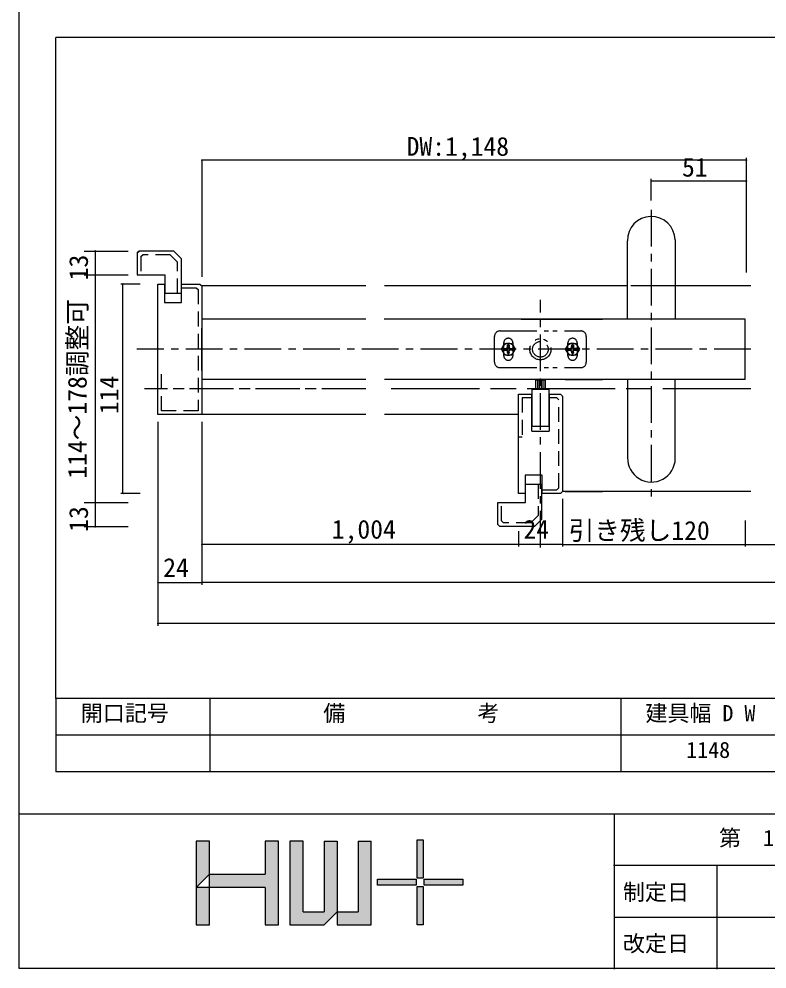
# Model space of a CAD drawing. Units: millimetres, scale not verified. Extents: x -800 to 800, y -554 to 554.
# Drawn here: x -800 to -392, y -554 to -37 of the extents above; entities that cross this region are included whole.
import ezdxf
from ezdxf.enums import TextEntityAlignment as Align

# ---------------------------------------------------------------- set-up
doc = ezdxf.new("R2010")
doc.units = ezdxf.units.MM
doc.header["$LTSCALE"] = 4
for name, pattern in [('CHAIN', [18.5, 12, -1.5, 3.5, -1.5]), ('CHAIN1', [8, 5, -1, 1, -1]), ('DOUBLE_CHAIN1', [8.8, 5, -1, 0.6, -0.6, 0.6, -1]), ('USER6', [9, 6, -0.75, 1.5, -0.75]), ('USER9', [3, 2, -1])]:
    doc.linetypes.add(name, pattern=pattern)
for name, color, linetype, lineweight in [('1-0', 7, 'Continuous', 25), ('1-3_0', 7, 'Continuous', 25), ('2-0', 7, 'Continuous', 25)]:
    doc.layers.add(name, color=color, linetype=linetype, lineweight=lineweight)
doc.styles.add('ＭＳ ゴシック', font='')
doc.styles.get('ＭＳ ゴシック').set_extended_font_data('MS Gothic')

msp = doc.modelspace()

# ---------------------------------------------------------------- linework, layer by layer
at = {"layer": '1-0'}
for p, q in [((152, -47.001), (-780, -47.001)), ((152, -47.001), (-780, -47.001)), ((-780, -407.001), (-780, -47.001)), ((152, -47.001), (-780, -47.001)), ((152, -47.001), (-780, -47.001)), ((-780, -407.001), (-780, -47.001)), ((152, -407.001), (-780, -407.001)), ((152, -407.001), (-780, -407.001)), ((152, -407.001), (-780, -407.001)), ((-475.67, -470), (-475.67, -554)), ((-475.67, -470.402), (-475.67, -554.402)), ((-419.67, -498.402), (-419.67, -554.402)), ((24.33, -526.402), (-475.67, -526.402))]:
    msp.add_line(p, q, dxfattribs=at)
at = {"layer": '1-3_0'}
for p, q in [((-780, -407), (-780, -447)), ((-696, -407), (-696, -447)), ((-472, -407), (-472, -447)), ((152, -427), (-780, -427)), ((152, -447), (-780, -447)), ((800, -470), (-800, -470)), ((-703.403, -484.7), (-703.403, -530.41)), ((-696.28, -484.7), (-703.403, -484.7)), ((-658.657, -484.7), (-665.78, -484.7)), ((-665.78, -484.7), (-665.78, -502.805)), ((-645.205, -484.7), (-652.328, -484.7)), ((-652.328, -484.7), (-652.328, -530.41)), ((-645.192, -523.158), (-645.192, -484.7)), ((-633.658, -484.708), (-626.549, -484.708)), ((-633.647, -484.7), (-633.647, -523.345)), ((-626.549, -484.709), (-626.549, -530.41)), ((-615.208, -484.709), (-608.02, -484.709)), ((-615.184, -484.709), (-615.184, -523.313)), ((-608.02, -530.41), (-608.02, -484.709)), ((800, -498), (-476, -498)), ((-703.403, -509.941), (-696.267, -502.805)), ((-696.267, -502.805), (-665.78, -502.805)), ((-665.78, -509.941), (-703.403, -509.941)), ((-652.328, -509.958), (-652.328, -510.358)), ((-645.192, -523.345), (-645.192, -509.731)), ((-645.192, -523.345), (-633.647, -523.345)), ((-633.647, -530.41), (-626.551, -523.313)), ((-626.549, -523.313), (-615.184, -523.313)), ((-652.328, -530.41), (-633.647, -530.41)), ((-626.549, -530.41), (-608.02, -530.41))]:
    msp.add_line(p, q, dxfattribs=at)
for points in [[(-800, -554), (800, -554), (800, 554), (-800, 554)], [(-582.986, -484.01), (-579.826, -484.01), (-579.826, -504.954), (-582.986, -504.954)], [(-604.674, -505.508), (-583.514, -505.508), (-583.514, -508.74), (-604.674, -508.74)], [(-579.298, -505.508), (-558.138, -505.508), (-558.138, -508.74), (-579.298, -508.74)], [(-582.986, -509.383), (-579.826, -509.383), (-579.826, -530.328), (-582.986, -530.328)]]:
    msp.add_lwpolyline(points, close=True, dxfattribs=at)
for points in [[(-703.403, -530.41), (-696.267, -530.41), (-696.267, -509.731), (-696.267, -484.7)], [(-665.78, -530.41), (-658.643, -530.41), (-658.643, -509.731), (-658.643, -484.7)], [(-665.78, -509.958), (-665.78, -510.358), (-665.78, -530.41)]]:
    msp.add_lwpolyline(points, dxfattribs=at)
at = {"layer": '1-3_0', "color": 134}
for points in [[(-703.403, -484.7), (-696.267, -484.7), (-703.403, -509.941), (-696.267, -502.805)], [(-665.78, -530.41), (-658.643, -530.41), (-658.657, -484.7)], [(-665.78, -530.41), (-658.657, -484.7), (-665.78, -484.7)], [(-645.205, -484.7), (-652.328, -484.7), (-652.328, -530.41)], [(-652.328, -530.41), (-645.192, -523.158), (-645.205, -484.7)], [(-626.551, -523.313), (-626.549, -484.709), (-633.647, -484.708)], [(-626.551, -523.313), (-633.647, -484.708), (-633.647, -523.345)], [(-608.02, -530.41), (-608.02, -484.709), (-615.184, -484.709)], [(-608.02, -530.41), (-615.184, -484.709), (-615.184, -523.313)], [(-582.986, -484.01), (-579.826, -484.01), (-582.986, -504.954), (-579.826, -504.954)], [(-696.267, -502.805), (-665.78, -509.958), (-696.267, -509.941)], [(-665.78, -502.805), (-696.267, -502.805), (-665.85, -509.941)], [(-665.78, -502.805), (-665.85, -509.941), (-665.78, -530.41)], [(-583.514, -505.508), (-604.674, -505.508), (-583.514, -508.74), (-604.674, -508.74)], [(-579.298, -505.508), (-558.138, -505.508), (-579.298, -508.74), (-558.138, -508.74)], [(-703.403, -509.941), (-703.403, -530.41), (-696.267, -509.941), (-696.267, -530.41)], [(-582.986, -509.383), (-579.826, -509.383), (-582.986, -530.328), (-579.826, -530.328)], [(-652.328, -530.41), (-633.647, -523.345), (-645.192, -523.158)], [(-652.328, -530.41), (-633.647, -530.41), (-626.551, -523.313)], [(-652.328, -530.41), (-626.551, -523.313), (-633.647, -523.345)], [(-626.549, -523.313), (-626.549, -530.41), (-608.02, -530.41)], [(-608.02, -530.41), (-615.184, -523.313), (-626.549, -523.313)]]:
    msp.add_solid(points, dxfattribs=at)
at = {"layer": '1-3_0'}
for points in [[(-703.403, -484.7), (-696.28, -484.7), (-703.403, -509.941), (-696.267, -502.805)], [(-665.78, -530.41), (-658.643, -530.41), (-658.643, -484.7)], [(-665.78, -530.41), (-658.643, -484.7), (-665.78, -502.805)], [(-665.78, -484.7), (-665.78, -502.805), (-658.657, -484.7)], [(-645.205, -484.7), (-652.328, -484.7), (-652.328, -530.41)], [(-652.328, -530.41), (-645.192, -523.158), (-645.205, -484.7)], [(-626.551, -523.313), (-626.549, -484.708), (-633.647, -484.708)], [(-626.551, -523.313), (-633.647, -484.708), (-633.647, -523.345)], [(-608.02, -530.41), (-608.02, -484.709), (-615.208, -484.709)], [(-608.02, -530.41), (-615.208, -484.709), (-615.184, -523.313)], [(-582.986, -504.954), (-579.826, -504.954), (-582.986, -484.01), (-579.826, -484.01)], [(-696.267, -502.805), (-696.267, -509.731), (-665.85, -509.941)], [(-665.78, -502.805), (-696.267, -502.805), (-665.85, -509.941)], [(-665.78, -502.805), (-665.85, -509.941), (-665.78, -530.41)], [(-604.674, -505.508), (-604.674, -508.74), (-583.514, -505.508), (-583.514, -508.74)], [(-579.298, -505.508), (-579.298, -508.74), (-558.138, -505.508), (-558.138, -508.74)], [(-703.403, -530.41), (-703.403, -509.941), (-696.267, -530.41), (-696.267, -509.731)], [(-582.986, -509.383), (-582.986, -530.328), (-579.826, -509.383), (-579.826, -530.328)], [(-652.328, -530.41), (-633.647, -523.345), (-645.192, -523.158)], [(-652.328, -530.41), (-633.647, -530.41), (-626.551, -523.313)], [(-652.328, -530.41), (-626.551, -523.313), (-633.647, -523.345)], [(-626.551, -523.313), (-626.549, -530.41), (-608.02, -530.41)], [(-608.02, -530.41), (-615.184, -523.313), (-626.551, -523.313)]]:
    msp.add_solid(points, dxfattribs=at)
at = {"layer": '2-0'}
for p, q in [((-403.506, -175.035), (-403.506, -112.696)), ((-403.506, -113.946), (-700.409, -113.946)), ((-700.409, -113.946), (-700.409, -177.459)), ((-455.506, -135.896), (-455.506, -124.032)), ((-403.506, -125.282), (-455.506, -125.282)), ((-468.506, -200.392), (-468.506, -157.891)), ((-442.506, -157.276), (-442.506, -200.392)), ((-764.479, -163.392), (-740.479, -163.392)), ((-758.479, -163.392), (-758.479, -313.392)), ((-735.559, -164.392), (-734.559, -163.392)), ((-734.559, -163.392), (-735.559, -164.392)), ((-715.549, -163.392), (-734.559, -163.392)), ((-715.549, -163.392), (-711.559, -167.382)), ((-711.559, -167.382), (-711.559, -186.392)), ((-764.479, -176.392), (-740.479, -176.392)), ((-720.559, -176.392), (-720.559, -186.392)), ((-733.956, -181.392), (-744.592, -181.392)), ((-743.342, -295.392), (-743.342, -181.392)), ((-701.409, -181.392), (-700.409, -182.392)), ((-611.048, -182.392), (-700.409, -182.392)), ((-700.409, -182.392), (-700.409, -252.392)), ((-468.385, -182.392), (-600.862, -182.392)), ((-401.136, -182.392), (-466.521, -182.392)), ((-720.559, -186.392), (-711.559, -186.392)), ((-611.068, -200.392), (-700.409, -200.392)), ((-404.385, -200.392), (-600.928, -200.392)), ((-526.45, -200.392), (-481.971, -200.392)), ((-525.825, -200.392), (-481.971, -200.392)), ((-404.385, -233.392), (-404.385, -200.392)), ((-700.409, -228.392), (-700.409, -205.392)), ((-611.068, -233.392), (-700.409, -233.392)), ((-404.385, -233.392), (-600.882, -233.392)), ((-518.332, -238.394), (-518.332, -233.72)), ((-517.332, -238.394), (-517.332, -233.72)), ((-516.332, -238.394), (-516.332, -233.72)), ((-515.332, -238.394), (-515.332, -233.72)), ((-514.332, -238.394), (-514.332, -233.72)), ((-513.332, -238.394), (-513.332, -233.72)), ((-502.38, -233.392), (-481.971, -233.392)), ((-502.38, -233.392), (-481.971, -233.392)), ((-468.385, -233.392), (-468.385, -275.892)), ((-442.385, -276.507), (-442.385, -233.392)), ((-520.63, -261.392), (-520.63, -241.392)), ((-511.13, -241.392), (-504.88, -241.392)), ((-511.13, -241.392), (-511.13, -261.392)), ((-504.88, -241.392), (-503.88, -242.392)), ((-503.88, -242.392), (-503.88, -294.392)), ((-700.409, -252.392), (-724.409, -252.392)), ((-611.048, -252.392), (-700.409, -252.392)), ((-527.88, -252.392), (-600.862, -252.392)), ((-724.409, -256.392), (-724.409, -345.222)), ((-724.409, -256.392), (-724.409, -367.425)), ((-700.409, -256.392), (-700.409, -324.374)), ((-700.409, -256.392), (-700.409, -345.222)), ((-700.409, -256.392), (-700.409, -345.222)), ((-520.63, -261.392), (-511.13, -261.392)), ((-514.88, -295.392), (-514.88, -285.392)), ((-524.03, -290.392), (-515.03, -290.392)), ((-524.03, -300.392), (-524.03, -290.392)), ((-515.03, -309.402), (-515.03, -290.392)), ((-504.88, -295.392), (-503.88, -294.392)), ((-401.136, -294.392), (-503.88, -294.392)), ((-502.38, -294.392), (-481.971, -294.392)), ((-502.38, -294.392), (-481.971, -294.392)), ((-502.38, -294.392), (-481.971, -294.392)), ((-733.956, -295.392), (-744.592, -295.392)), ((-504.88, -295.392), (-514.88, -295.392)), ((-503.88, -298.392), (-503.88, -324.374)), ((-503.88, -298.392), (-503.88, -324.374)), ((-764.479, -300.392), (-740.479, -300.392)), ((-519.02, -313.392), (-515.03, -309.402)), ((-404.385, -310.123), (-404.385, -324.374)), ((-764.479, -313.392), (-740.479, -313.392)), ((-539.03, -312.392), (-538.03, -313.392)), ((-519.02, -313.392), (-538.03, -313.392)), ((-527.88, -315.883), (-527.88, -324.374)), ((-527.88, -315.883), (-527.88, -324.374)), ((-527.88, -323.124), (-700.409, -323.124)), ((-503.88, -323.124), (-527.88, -323.124)), ((-503.88, -323.124), (-307.954, -323.124)), ((-724.409, -343.972), (-700.409, -343.972)), ((-307.954, -343.972), (-700.409, -343.972)), ((-303.954, -366.175), (-724.409, -366.175))]:
    msp.add_line(p, q, dxfattribs=at)
at = {"layer": '2-0', "linetype": 'CHAIN1'}
for p, q in [((-455.506, -140.985), (-455.506, -299.333)), ((-515.88, -324.83), (-515.88, -189.992)), ((-401.136, -216.892), (-735.711, -216.892))]:
    msp.add_line(p, q, dxfattribs=at)
at = {"layer": '2-0', "linetype": 'USER9'}
for p, q in [((-733.559, -166.392), (-732.559, -165.392)), ((-717.549, -165.392), (-732.559, -165.392)), ((-717.549, -165.392), (-713.559, -169.382)), ((-733.559, -166.392), (-733.559, -176.392)), ((-713.559, -186.392), (-713.559, -169.382)), ((-711.409, -183.392), (-703.409, -183.392)), ((-703.409, -183.392), (-702.409, -184.392)), ((-702.409, -184.392), (-702.409, -250.392)), ((-722.409, -250.392), (-722.409, -229.111)), ((-506.88, -243.392), (-511.13, -243.392)), ((-506.88, -243.392), (-505.88, -244.392)), ((-505.88, -292.392), (-505.88, -244.392)), ((-702.409, -250.392), (-722.409, -250.392)), ((-517.03, -290.392), (-517.03, -307.402)), ((-514.88, -293.392), (-506.88, -293.392)), ((-506.88, -293.392), (-505.88, -292.392)), ((-537.03, -310.392), (-537.03, -300.392)), ((-537.03, -310.392), (-536.03, -311.392)), ((-521.02, -311.392), (-517.03, -307.402)), ((-521.02, -311.392), (-536.03, -311.392))]:
    msp.add_line(p, q, dxfattribs=at)
at = {"layer": '2-0', "linetype": 'DOUBLE_CHAIN1'}
for p, q in [((-537.88, -206.892), (-493.88, -206.892)), ((-540.88, -223.892), (-540.88, -209.892)), ((-490.88, -209.892), (-490.88, -223.892)), ((-535.88, -220.392), (-535.88, -213.392)), ((-534.485, -216.367), (-534.283, -216.569)), ((-534.283, -217.215), (-534.485, -217.416)), ((-533.905, -215.787), (-533.703, -215.989)), ((-533.057, -215.989), (-532.855, -215.787)), ((-532.477, -216.569), (-532.872, -216.384)), ((-532.477, -217.215), (-532.275, -217.416)), ((-530.88, -213.392), (-530.88, -220.392)), ((-500.88, -220.392), (-500.88, -213.392)), ((-499.283, -216.569), (-499.484, -216.367)), ((-499.283, -217.215), (-499.484, -217.416)), ((-498.703, -215.989), (-498.887, -216.384)), ((-497.855, -215.787), (-498.057, -215.989)), ((-497.477, -216.569), (-497.275, -216.367)), ((-495.88, -213.392), (-495.88, -220.392)), ((-532.855, -217.996), (-533.057, -217.795)), ((-498.904, -217.996), (-498.703, -217.795)), ((-498.057, -217.795), (-497.855, -217.996)), ((-537.88, -226.892), (-493.88, -226.892))]:
    msp.add_line(p, q, dxfattribs=at)
at = {"layer": '2-0', "linetype": 'USER6'}
msp.add_line((-611.048, -238.394), (-731.584, -238.394), dxfattribs=at)
at = {"layer": '2-0', "linetype": 'CHAIN'}
msp.add_line((-401.136, -238.394), (-600.862, -238.394), dxfattribs=at)
at = {"layer": '2-0'}
for points in [[(-735.559, -164.392), (-735.559, -176.392), (-720.559, -176.392)], [(-724.409, -252.392), (-724.409, -181.392), (-720.709, -181.392), (-720.709, -191.392), (-711.409, -191.392), (-711.409, -181.392), (-701.409, -181.392)], [(-513.163, -238.761), (-513.163, -233.72), (-518.596, -233.72), (-518.596, -238.761)], [(-524.18, -295.392), (-527.88, -295.392), (-527.88, -241.392), (-520.63, -241.392)], [(-524.18, -295.392), (-527.88, -295.392), (-527.88, -241.392), (-520.63, -241.392)], [(-514.88, -285.392), (-524.18, -285.392), (-524.18, -295.392)], [(-539.03, -312.392), (-539.03, -300.392), (-524.03, -300.392)]]:
    msp.add_lwpolyline(points, dxfattribs=at)
at = {"layer": '2-0', "linetype": 'DOUBLE_CHAIN1'}
for points in [[(-537.12, -216.892), (-535.25, -213.653), (-531.51, -213.653), (-529.64, -216.892), (-531.51, -220.131), (-535.25, -220.131)], [(-535.546, -216.427), (-534.485, -216.367), (-534.089, -216.183), (-533.887, -216.384), (-534.283, -216.569), (-534.449, -216.565)], [(-533.057, -215.989), (-533.053, -215.823), (-532.915, -214.727), (-532.855, -215.787), (-532.671, -216.183), (-532.872, -216.384)], [(-532.872, -217.399), (-532.477, -217.215), (-532.311, -217.219), (-531.213, -217.356), (-532.275, -217.416), (-532.671, -217.601)], [(-496.51, -220.131), (-500.25, -220.131), (-502.12, -216.892), (-500.25, -213.653), (-496.51, -213.653), (-494.64, -216.892)], [(-499.449, -216.565), (-500.546, -216.427), (-499.484, -216.367), (-499.089, -216.183), (-498.887, -216.384), (-499.283, -216.569)], [(-497.872, -216.384), (-498.057, -215.989), (-498.053, -215.823), (-497.915, -214.727), (-497.855, -215.787), (-497.671, -216.183)], [(-498.844, -219.056), (-498.904, -217.996), (-499.089, -217.601), (-498.887, -217.399), (-498.703, -217.795), (-498.707, -217.961)]]:
    msp.add_lwpolyline(points, close=True, dxfattribs=at)
for points in [[(-533.887, -217.399), (-534.283, -217.215), (-534.449, -217.219), (-535.546, -217.356)], [(-533.887, -216.384), (-533.703, -215.989), (-533.707, -215.823), (-533.844, -214.727), (-533.905, -215.787), (-534.089, -216.183)], [(-532.671, -216.183), (-532.275, -216.367), (-531.213, -216.427), (-532.311, -216.565), (-532.477, -216.569), (-532.275, -216.367)], [(-498.887, -217.399), (-499.283, -217.215), (-499.449, -217.219), (-500.546, -217.356), (-499.484, -217.416), (-499.089, -217.601)], [(-499.089, -216.183), (-498.904, -215.787), (-498.844, -214.727), (-498.707, -215.823), (-498.703, -215.989), (-498.904, -215.787)], [(-497.915, -219.056), (-497.855, -217.996), (-497.671, -217.601), (-497.275, -217.416), (-496.213, -217.356), (-497.311, -217.219), (-497.477, -217.215), (-497.275, -217.416)], [(-497.872, -216.384), (-497.477, -216.569), (-497.311, -216.565), (-496.213, -216.427), (-497.275, -216.367), (-497.671, -216.183)], [(-497.477, -217.215), (-497.872, -217.399), (-497.671, -217.601)], [(-535.546, -217.356), (-534.485, -217.416), (-534.089, -217.601), (-533.905, -217.996), (-533.844, -219.056), (-533.707, -217.961), (-533.703, -217.795), (-533.905, -217.996)], [(-533.703, -217.795), (-533.887, -217.399), (-534.089, -217.601)], [(-532.872, -217.399), (-533.057, -217.795), (-533.053, -217.961), (-532.915, -219.056), (-532.855, -217.996), (-532.671, -217.601)], [(-497.872, -217.399), (-498.057, -217.795), (-498.053, -217.961), (-497.915, -219.056)]]:
    msp.add_lwpolyline(points, dxfattribs=at)
at = {"layer": '2-0'}
msp.add_lwpolyline([(-520.63, -258.761), (-511.13, -258.761), (-511.13, -238.761), (-520.63, -238.761)], close=True, dxfattribs=at)
at = {"layer": '2-0', "linetype": 'USER9'}
msp.add_lwpolyline([(-520.63, -243.392), (-525.88, -243.392), (-525.88, -264.672), (-527.88, -264.672)], dxfattribs=at)
at = {"layer": '2-0', "linetype": 'DOUBLE_CHAIN1'}
for radius in [5.75, 4.25]:
    msp.add_circle((-515.88, -216.892), radius, dxfattribs=at)
at = {"layer": '2-0'}
for centre, radius, start, end in [((-700.409, -113.946), 0.156, 0, 180), ((-403.506, -113.946), 0.156, 0, 180), ((-403.506, -113.946), 0.156, 0, 180), ((-700.409, -113.946), 0.156, 180, 0), ((-403.506, -113.946), 0.156, 180, 0), ((-403.506, -113.946), 0.156, 180, 0), ((-455.506, -125.282), 0.156, 0, 180), ((-455.506, -125.282), 0.156, 0, 180), ((-455.506, -125.282), 0.156, 180, 0), ((-455.506, -125.282), 0.156, 180, 0), ((-403.506, -125.282), 0.156, 0, 180), ((-403.506, -125.282), 0.156, 0, 180), ((-403.506, -125.282), 0.156, 180, 0), ((-403.506, -125.282), 0.156, 180, 0), ((-455.506, -157.584), 13.004, 1.35522, 181.35522), ((-758.479, -163.392), 0.156, 0, 180), ((-758.479, -163.392), 0.156, 180, 0), ((-758.479, -176.392), 0.156, 0, 180), ((-758.479, -176.392), 0.156, 180, 0), ((-743.342, -181.392), 0.156, 90, 270), ((-743.342, -181.392), 0.156, 270, 90), ((-455.385, -276.2), 13.004, 178.64478, 358.64478), ((-743.342, -295.392), 0.156, 90, 270), ((-743.342, -295.392), 0.156, 270, 90), ((-758.479, -300.392), 0.156, 0, 180), ((-758.479, -300.392), 0.156, 180, 0), ((-758.479, -313.392), 0.156, 0, 180), ((-758.479, -313.392), 0.156, 180, 0), ((-700.409, -323.124), 0.156, 0, 180), ((-700.409, -323.124), 0.156, 180, 0), ((-527.88, -323.124), 0.156, 0, 180), ((-527.88, -323.124), 0.156, 0, 180), ((-527.88, -323.124), 0.156, 180, 0), ((-527.88, -323.124), 0.156, 180, 0), ((-503.88, -323.124), 0.156, 0, 180), ((-503.88, -323.124), 0.156, 0, 180), ((-503.88, -323.124), 0.156, 180, 0), ((-503.88, -323.124), 0.156, 180, 0), ((-724.409, -343.972), 0.156, 0, 180), ((-724.409, -343.972), 0.156, 180, 0), ((-700.409, -343.972), 0.156, 0, 180), ((-700.409, -343.972), 0.156, 0, 180), ((-700.409, -343.972), 0.156, 180, 0), ((-700.409, -343.972), 0.156, 180, 0), ((-724.409, -366.175), 0.156, 0, 180), ((-724.409, -366.175), 0.156, 180, 0)]:
    msp.add_arc(centre, radius, start, end, dxfattribs=at)
at = {"layer": '2-0', "linetype": 'DOUBLE_CHAIN1'}
for centre, radius, start, end in [((-537.88, -209.892), 3, 90, 180), ((-493.88, -209.892), 3, 0, 90), ((-533.38, -213.392), 2.5, 90, 180), ((-533.38, -213.392), 2.5, 0, 90), ((-498.38, -213.392), 2.5, 90, 180), ((-498.38, -213.392), 2.5, 0, 90), ((-533.38, -216.892), 3.25, 142.55059, 142.33573), ((-533.113, -216.892), 2.478, 169.19486, 190.80514), ((-533.38, -216.892), 1.118, 162.98773, 197.01227), ((-533.38, -217.161), 2.478, 90, 100.80514), ((-533.38, -216.892), 1.118, 72.98773, 107.01227), ((-533.38, -217.161), 2.478, 79.19486, 90), ((-533.38, -216.892), 1.118, 342.98773, 17.01227), ((-533.647, -216.892), 2.478, 349.19486, 10.80514), ((-498.38, -216.892), 3.25, 142.55059, 142.33573), ((-498.112, -216.892), 2.478, 169.19486, 190.80514), ((-498.38, -216.892), 1.118, 162.98773, 197.01227), ((-498.38, -217.161), 2.478, 90, 100.80514), ((-498.38, -216.892), 1.118, 72.98773, 107.01227), ((-498.38, -217.161), 2.478, 79.19486, 90), ((-498.38, -216.892), 1.118, 342.98773, 17.01227), ((-498.647, -216.892), 2.478, 349.19486, 10.80514), ((-533.38, -220.392), 2.5, 180, 270), ((-533.38, -216.622), 2.478, 259.19486, 270), ((-533.38, -216.892), 1.118, 252.98773, 287.01227), ((-533.38, -216.622), 2.478, 270, 280.80514), ((-533.38, -220.392), 2.5, 270, 0), ((-498.38, -220.392), 2.5, 180, 270), ((-498.38, -216.622), 2.478, 259.19486, 270), ((-498.38, -216.892), 1.118, 252.98773, 287.01227), ((-498.38, -216.622), 2.478, 270, 280.80514), ((-498.38, -220.392), 2.5, 270, 0), ((-537.88, -223.892), 3, 180, 270), ((-493.88, -223.892), 3, 270, 0)]:
    msp.add_arc(centre, radius, start, end, dxfattribs=at)

# ---------------------------------------------------------------- texts
at = {"layer": '1-0', "style": 'ＭＳ ゴシック'}
for s, p in [('第\u30001\u3000版', (-418.559, -490.087)), ('制定日', (-470.916, -519.572)), ('改定日', (-470.916, -547.572))]:
    msp.add_text(s, height=8.798, dxfattribs=at).set_placement(p, align=Align.BOTTOM_LEFT)
at = {"layer": '1-3_0', "style": 'ＭＳ ゴシック'}
for s, p in [('開口記号', (-766.322, -422.098)), ('備\u3000\u3000\u3000\u3000\u3000\u3000考', (-634.215, -422.098)), ('建具幅 D W', (-458.68, -422.098)), ('1148', (-436.431, -442.098))]:
    msp.add_text(s, height=8.798, dxfattribs=at).set_placement(p, align=Align.BOTTOM_LEFT)
at = {"layer": '2-0', "style": 'ＭＳ ゴシック'}
for s, p in [('DW:1,148', (-588.803, -114.578)), ('51', (-438.722, -125.914)), ('1,004', (-629.564, -323.116)), ('24', (-525.095, -323.116)), ('引き残し120', (-500.5, -323.755)), ('24', (-721.42, -343.965))]:
    msp.add_text(s, height=10.26, dxfattribs=at).set_placement(p, align=Align.BOTTOM_LEFT)
for s, p in [('13', (-759.347, -179.314)), ('114～178調整可', (-760.036, -287.394)), ('114', (-742.71, -252.215)), ('13', (-759.347, -316.314))]:
    msp.add_text(s, height=10.26, rotation=90, dxfattribs=at).set_placement(p, align=Align.BOTTOM_LEFT)

doc.saveas('drawing.dxf')
